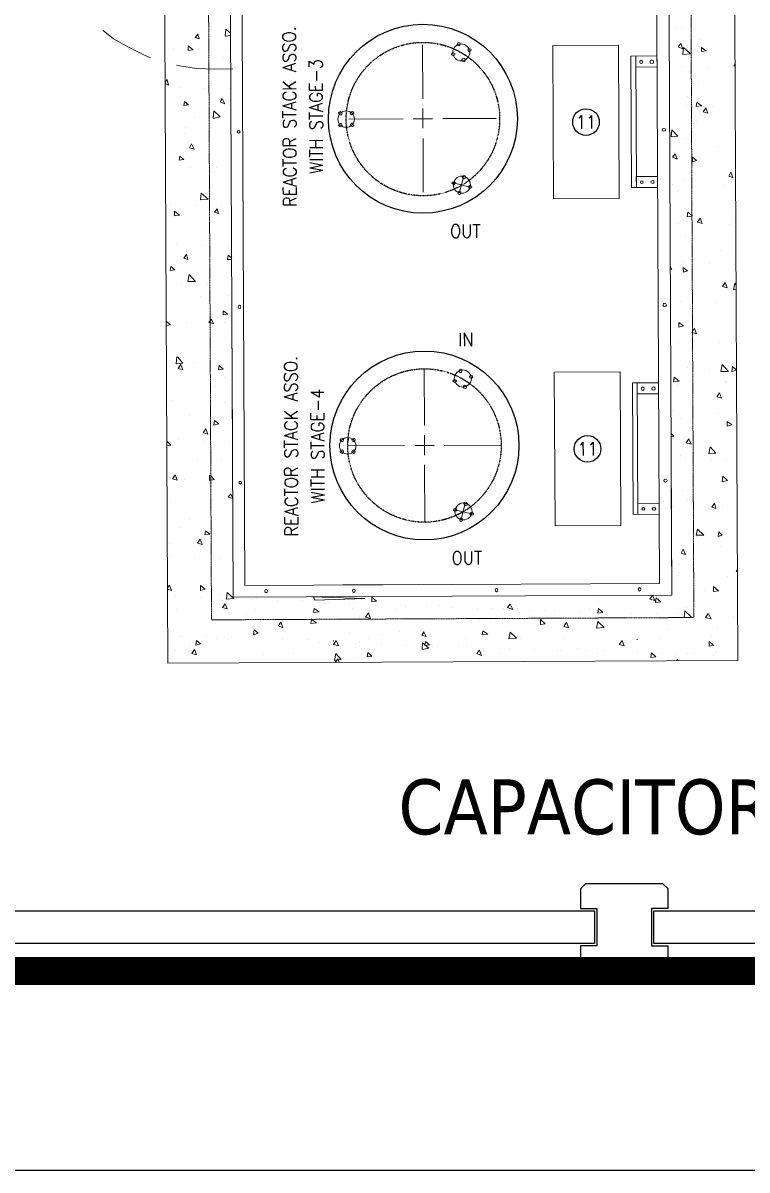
# Model space of a CAD drawing. Header units: metres. Extents: x 841183 to 1048542, y 259326 to 317714.
# Drawn here: x 957293 to 960596, y 261076 to 266309 of the extents above; entities that cross this region are included whole.
import ezdxf
from ezdxf.enums import TextEntityAlignment as Align

# ---------------------------------------------------------------- set-up
doc = ezdxf.new("R2010")
doc.units = ezdxf.units.M
doc.header["$PDMODE"] = 34
for name, pattern in [('CENTER2', [1.125, 0.75, -0.125, 0.125, -0.125]), ('HIDDEN2', [0.1875, 0.125, -0.0625]), ('PDF_IMPORT', [1, 0.8, -0.2])]:
    doc.linetypes.add(name, pattern=pattern)
doc.layers.add('A-AXIS DIMENSION', color=252, linetype='Continuous', transparency=0.6)
for name, color, linetype in [('A-TEXT', 252, 'Continuous'), ('A-WALL-1', 252, 'Continuous'), ('F-PLOT LIMITS - Zoom', 1, 'Continuous'), ('PDF_Geometry', 7, 'Continuous'), ('PRE CAST WALL', 252, 'Continuous')]:
    doc.layers.add(name, color=color, linetype=linetype)
doc.styles.add('romans', font='romans.shx', dxfattribs={"width": 0.85})
doc.styles.add('TAHOMA', font='tahoma.ttf', dxfattribs={"height": 250})
doc.dimstyles.new('DIM-100', dxfattribs={"dimtxt": 200, "dimasz": 100, "dimexe": 50, "dimexo": 75, "dimgap": 50, "dimtad": 1, "dimdec": 0, "dimrnd": 5, "dimzin": 9, "dimdsep": 46, "dimtxsty": 'romans', "dimblk1": 'D-oblique', "dimblk2": 'D-oblique', "dimsah": 1, "dimcen": 100, "dimdle": 100, "dimclrd": 256, "dimclre": 256, "dimclrt": 131, "dimadec": 0, "dimazin": 0, "dimtfac": 1, "dimtdec": 0, "dimtofl": 0, "dimtmove": 2, "dimatfit": 3, "dimldrblk": 'OBLIQUE', "dimfxl": 100, "dimfxlon": 1, "dimtfillclr": 256, "dimtolj": 1, "dimtzin": 0, "dimarcsym": 0})

# ---------------------------------------------------------------- blocks, each defined once
blk = doc.blocks.new('D-oblique')
for p, q in [((0, -1), (0, 1)), ((-0.707, -0.707), (0.707, 0.707)), ((-1, 0), (0.647, 0))]:
    blk.add_line(p, q)
blk = doc.blocks.new('*D285')
at = {"layer": 'A-AXIS DIMENSION', "lineweight": -2, "transparency": 16777216}
for p, q in [((-43400, -50507.8), (-43400, -50807.8)), ((6600, -50507.8), (6600, -50807.8)), ((-43150, -50607.8), (6350, -50607.8))]:
    blk.add_line(p, q, dxfattribs=at)
at = {"layer": 'Defpoints', "color": 0, "transparency": 16777216}
for p in [(-43400, -49750), (6600, -49750), (6600, -50607.8)]:
    blk.add_point(p, dxfattribs=at)
at = {"layer": 'A-AXIS DIMENSION', "lineweight": -2, "transparency": 16777216, "xscale": 250, "yscale": 250, "zscale": 250, "rotation": 180}
blk.add_blockref('D-oblique', (-43400, -50607.8), dxfattribs=at)
at = {"layer": 'A-AXIS DIMENSION', "lineweight": -2, "transparency": 16777216, "xscale": 250, "yscale": 250, "zscale": 250}
blk.add_blockref('D-oblique', (6600, -50607.8), dxfattribs=at)
at = {"layer": 'A-AXIS DIMENSION', "color": 252, "transparency": 16777216, "insert": (-18400, -50307.8), "char_height": 500, "attachment_point": 5, "style": 'romans'}
blk.add_mtext('\\A1;50000', dxfattribs=at)
blk = doc.blocks.new('_OBLIQUE')
at = {"color": 0, "linetype": 'ByBlock'}
blk.add_line((-0.5, -0.5), (0.5, 0.5), dxfattribs=at)
blk = doc.blocks.new('CAP-2')
at = {"color": 252, "ltscale": 8e-05}
for centre in [(2825, 3678.4), (2825, 2187.7)]:
    blk.add_circle(centre, 430.9, dxfattribs=at)
at = {"color": 252, "linetype": 'CENTER2', "ltscale": 0.2}
for centre in [(2825, 3676.8), (2825, 2187.7)]:
    blk.add_circle(centre, 350, dxfattribs=at)
at = {"color": 252, "ltscale": 20}
for centre in [(3568.7, 3659.6), (3568.7, 2169)]:
    blk.add_circle(centre, 60.7, dxfattribs=at)
at = {"layer": 'PDF_Geometry', "color": 252, "lineweight": 18}
for points in [[(4250, 1200.2), (4250, 7650.2), (1650, 7650.2), (1650, 1200.2)], [(1950, 7350.2), (1950, 1500.2), (3950, 1500.2), (3950, 7350.2)], [(3893.7, 1553.4), (3893.7, 7297.1), (2003.1, 7297.1), (2003.1, 1553.4)], [(1806.2, 4047.1), (1787.5, 4053.4), (1800, 4069)], [(1778.1, 3997.1), (1756.2, 3994), (1756.2, 4015.9)], [(3718.7, 3309.6), (3718.7, 4009.6), (3418.7, 4009.6), (3418.7, 3309.6)], [(4012.5, 3990.9), (3990.6, 4000.2), (4003.1, 4015.9)], [(4012.5, 3965.9), (4015.6, 3997.1), (4046.9, 3969)], [(4118.7, 3981.5), (4096.9, 3978.4), (4096.9, 3997.1)], [(3796.9, 3959.6), (3796.9, 3359.6), (3796.9, 3409.6), (3893.7, 3409.6), (3893.7, 3359.6), (3775, 3359.6), (3775, 3959.6), (3893.7, 3959.6), (3893.7, 3909.6), (3796.9, 3909.6)], [(1921.9, 3750.2), (1900, 3759.6), (1909.4, 3775.2)], [(1756.2, 3747.1), (1734.4, 3744), (1737.5, 3762.7)], [(1868.7, 3684.6), (1871.9, 3719), (1900, 3690.9)], [(4096.9, 3731.5), (4071.9, 3728.4), (4075, 3747.1)], [(4125, 3697.1), (4103.1, 3703.4), (4115.6, 3722.1)], [(3956.2, 3590.9), (3959.4, 3622.1), (3987.5, 3594)], [(1781.2, 3544), (1759.4, 3550.2), (1768.7, 3569)], [(1734.4, 3497.1), (1712.5, 3494), (1715.6, 3512.7)], [(3984.4, 3487.7), (3962.5, 3497.1), (3975, 3512.7)], [(4071.9, 3481.5), (4053.1, 3475.2), (4053.1, 3497.1)], [(4237.5, 3403.4), (4218.7, 3409.6), (4228.1, 3428.4)], [(1809.4, 3312.7), (1812.5, 3344), (1843.7, 3315.9)], [(1712.5, 3244), (1690.6, 3240.9), (1690.6, 3262.7)], [(1890.6, 3250.2), (1871.9, 3256.5), (1884.4, 3272.1)], [(4050, 3228.4), (4028.1, 3225.2), (4031.2, 3247.1), (4050, 3231.5), (4053.1, 3228.4)], [(4096.9, 3194), (4075, 3200.2), (4087.5, 3219)], [(1750, 3040.9), (1731.2, 3047.1), (1743.7, 3065.9)], [(1690.6, 2994), (1668.7, 2990.9), (1671.9, 3009.6)], [(4028.1, 2978.4), (4009.4, 2972.1), (4009.4, 2994)], [(1750, 2940.9), (1756.2, 2972.1), (1784.4, 2940.9)], [(4209.4, 2900.2), (4187.5, 2906.5), (4200, 2925.2)], [(1931.2, 2790.9), (1909.4, 2787.7), (1909.4, 2806.5)], [(1865.6, 2747.1), (1850, 2753.4), (1843.7, 2753.4), (1850, 2762.7), (1856.2, 2769)], [(4009.4, 2728.4), (3987.5, 2722.1), (3987.5, 2744)], [(4046.9, 2697.1), (4050, 2703.4), (4059.4, 2715.9), (4068.7, 2690.9), (4050, 2697.1)], [(1725, 2537.7), (1703.1, 2544), (1715.6, 2562.7)], [(1909.4, 2540.9), (1887.5, 2537.7), (1890.6, 2556.5)], [(3718.7, 1819), (3718.7, 2519), (3418.7, 2519), (3418.7, 1819)], [(4178.1, 2519), (4184.4, 2550.2), (4212.5, 2519)], [(4250, 2525.2), (4228.1, 2519), (4231.2, 2540.9)], [(3796.9, 2469), (3796.9, 1869), (3796.9, 1919), (3893.7, 1919), (3893.7, 1869), (3775, 1869), (3775, 2469), (3893.7, 2469), (3893.7, 2419), (3796.9, 2419)], [(3987.5, 2475.2), (3962.5, 2472.1), (3965.6, 2494)], [(4181.2, 2397.1), (4159.4, 2403.4), (4171.9, 2422.1)], [(1887.5, 2290.9), (1865.6, 2284.6), (1868.7, 2306.5)], [(1837.5, 2244), (1815.6, 2250.2), (1828.1, 2269)], [(4228.1, 2275.2), (4206.2, 2269), (4206.2, 2290.9)], [(4040.6, 2187.7), (4018.7, 2194), (4031.2, 2212.7)], [(4121.9, 2144), (4128.1, 2175.2), (4153.1, 2147.1)], [(1696.9, 2034.6), (1675, 2040.9), (1687.5, 2059.6)], [(1865.6, 2037.7), (1850, 2034.6), (1843.7, 2034.6), (1843.7, 2056.5), (1850, 2053.4)], [(4206.2, 2022.1), (4181.2, 2015.9), (4184.4, 2040.9)], [(1950, 1950.2), (1928.1, 1956.5), (1940.6, 1972.1)], [(4153.1, 1894), (4134.4, 1900.2), (4146.9, 1919)], [(1843.7, 1787.7), (1821.9, 1784.6), (1825, 1803.4)], [(4062.5, 1772.1), (4068.7, 1800.2), (4096.9, 1772.1)], [(4181.2, 1772.1), (4162.5, 1765.9), (4165.6, 1787.7)], [(1809.4, 1740.9), (1787.5, 1747.1), (1800, 1765.9)], [(4012.5, 1684.6), (3993.7, 1690.9), (4003.1, 1709.6)], [(1821.9, 1537.7), (1800, 1531.5), (1800, 1553.4)], [(1918.7, 1490.9), (1921.9, 1522.1), (1953.1, 1494)], [(4162.5, 1519), (4140.6, 1515.9), (4140.6, 1537.7)], [(1921.9, 1447.1), (1900, 1453.4), (1912.5, 1469)], [(2603.1, 1478.4), (2581.2, 1475.2), (2581.2, 1497.1)], [(3871.9, 1475.2), (3850, 1481.5), (3862.5, 1500.2)], [(3900, 1469), (3875, 1465.9), (3878.1, 1487.7)], [(2340.6, 1431.5), (2315.6, 1428.4), (2318.7, 1447.1)], [(2575, 1400.2), (2553.1, 1406.5), (2565.6, 1425.2)], [(3225, 1437.7), (3200, 1447.1), (3212.5, 1462.7)], [(3634.4, 1422.1), (3612.5, 1419), (3615.6, 1440.9)], [(4009.4, 1428.4), (4037.5, 1400.2), (4028.1, 1397.1), (4003.1, 1397.1), (4006.2, 1397.1)], [(4128.1, 1390.9), (4103.1, 1397.1), (4115.6, 1415.9)], [(2175, 1359.6), (2156.2, 1369), (2165.6, 1384.6)], [(2328.1, 1381.5), (2306.2, 1397.1), (2306.2, 1400.2), (2306.2, 1397.1), (2303.1, 1378.4)], [(3371.9, 1372.1), (3350, 1369), (3350, 1390.9)], [(3478.1, 1353.4), (3456.2, 1359.6), (3468.7, 1378.4)], [(3606.2, 1350.2), (3612.5, 1381.5), (3640.6, 1353.4)], [(2062.5, 1334.6), (2040.6, 1328.4), (2043.7, 1350.2)], [(2828.1, 1315.9), (2809.4, 1322.1), (2818.7, 1337.7)], [(3109.4, 1325.2), (3084.4, 1322.1), (3087.5, 1340.9)], [(3206.2, 1303.4), (3212.5, 1334.6), (3240.6, 1306.5)], [(1781.2, 1237.7), (1759.4, 1244), (1771.9, 1262.7)], [(1800, 1287.7), (1778.1, 1281.5), (1781.2, 1303.4)], [(2428.1, 1275.2), (2406.2, 1281.5), (2418.7, 1300.2)], [(2809.4, 1256.5), (2812.5, 1287.7), (2840.6, 1262.7)], [(2843.7, 1278.4), (2821.9, 1275.2), (2825, 1294)], [(3731.2, 1269), (3709.4, 1275.2), (3721.9, 1294)], [(4140.6, 1269), (4118.7, 1265.9), (4118.7, 1287.7)], [(2409.4, 1209.6), (2415.6, 1240.9), (2440.6, 1212.7)], [(2581.2, 1228.4), (2559.4, 1225.2), (2562.5, 1244)], [(3081.2, 1228.4), (3059.4, 1237.7), (3071.9, 1253.4)], [(3875, 1219), (3853.1, 1215.9), (3856.2, 1237.7)]]:
    blk.add_lwpolyline(points, close=True, dxfattribs=at)
at = {"layer": 'PDF_Geometry', "color": 252, "linetype": 'PDF_IMPORT', "lineweight": 18, "ltscale": 0.035}
blk.add_lwpolyline([(1850, 1397.1), (4050, 1397.1), (4050, 7450.2), (1850, 7450.2), (1850, 1397.1)], dxfattribs=at)
at = {"layer": 'PDF_Geometry', "color": 252, "lineweight": 18}
for points in [[(1584.4, 3962.7), (1559.4, 3972.1), (1487.5, 4009.6), (1415.6, 4050.2), (1368.7, 4087.7)], [(1950, 4062.7), (1925, 4059.6), (1928.1, 4090.9), (1950, 4072.1)], [(3981.2, 4087.7), (3981.2, 4087.7)], [(4006.2, 4090.9), (4006.2, 4090.9)], [(1800, 4062.7), (1800, 4062.7)], [(4087.5, 4034.6), (4087.5, 4034.6)], [(1690.6, 4003.4), (1690.6, 4003.4)], [(1753.1, 3990.9), (1753.1, 3990.9)], [(1925, 3994), (1925, 3994)], [(1959.4, 3909.6), (1875, 3909.6), (1793.7, 3912.7), (1715.6, 3925.2), (1703.1, 3928.4)], [(1915.6, 3962.7), (1915.6, 3962.7)], [(4040.6, 3959.6), (4040.6, 3959.6)], [(4118.7, 3972.1), (4118.7, 3972.1)], [(4006.2, 3909.6), (4006.2, 3909.6)], [(4040.6, 3887.7), (4040.6, 3887.7)], [(4121.9, 3903.4), (4121.9, 3903.4)], [(4250, 3922.1), (4243.7, 3912.7), (4250, 3909.6)], [(1650, 3850.2), (1659.4, 3862.7), (1665.6, 3837.7), (1650, 3844)], [(1715.6, 3825.2), (1715.6, 3825.2)], [(1831.2, 3822.1), (1831.2, 3822.1)], [(4081.2, 3844), (4081.2, 3844)], [(1946.9, 3819), (1946.9, 3819)], [(4034.4, 3772.1), (4034.4, 3772.1)], [(4028.1, 3731.5), (4028.1, 3731.5)], [(4146.9, 3728.4), (4146.9, 3728.4)], [(1784.4, 3690.9), (1784.4, 3690.9)], [(1737.5, 3615.9), (1737.5, 3615.9)], [(1740.6, 3644), (1740.6, 3644)], [(1856.2, 3640.9), (1856.2, 3640.9)], [(4071.9, 3659.6), (4071.9, 3659.6)], [(4025, 3584.6), (4025, 3584.6)], [(3953.1, 3550.2), (3953.1, 3550.2)], [(4056.2, 3550.2), (4056.2, 3550.2)], [(4171.9, 3547.1), (4171.9, 3547.1)], [(1765.6, 3462.7), (1765.6, 3462.7)], [(1881.2, 3459.6), (1881.2, 3459.6)], [(4065.6, 3472.1), (4065.6, 3472.1)], [(2990.6, 3340.9), (3009.4, 3412.7)], [(4243.7, 3403.4), (4243.7, 3403.4)], [(3037.5, 3365.9), (2962.5, 3384.6)], [(3962.5, 3375.2), (3962.5, 3375.2)], [(4015.6, 3397.1), (4015.6, 3397.1)], [(4196.9, 3365.9), (4196.9, 3365.9)], [(3987.5, 3347.1), (3987.5, 3347.1)], [(1671.9, 3290.9), (1671.9, 3290.9)], [(1787.5, 3287.7), (1787.5, 3287.7)], [(1903.1, 3284.6), (1903.1, 3284.6)], [(1946.9, 3247.1), (1946.9, 3247.1)], [(4056.2, 3284.6), (4056.2, 3284.6)], [(1721.9, 3240.9), (1721.9, 3240.9)], [(3987.5, 3197.1), (3987.5, 3197.1)], [(4009.4, 3212.7), (4009.4, 3212.7)], [(4237.5, 3219), (4237.5, 3219)], [(4021.9, 3140.9), (4021.9, 3140.9)], [(4218.7, 3187.7), (4218.7, 3187.7)], [(1696.9, 3109.6), (1696.9, 3109.6)], [(1812.5, 3106.5), (1812.5, 3106.5)], [(1931.2, 3100.2), (1931.2, 3100.2)], [(4046.9, 3097.1), (4046.9, 3097.1)], [(1715.6, 3053.4), (1715.6, 3053.4)], [(1950, 3040.9), (1931.2, 3040.9), (1934.4, 3059.6), (1950, 3047.1)], [(1940.6, 3059.6), (1940.6, 3059.6)], [(4181.2, 3072.1), (4181.2, 3072.1)], [(3950, 3000.2), (3956.2, 2984.6), (3950, 2987.7)], [(4003.1, 3025.2), (4003.1, 3025.2)], [(4012.5, 3015.9), (4012.5, 3015.9)], [(4128.1, 3012.7), (4128.1, 3012.7)], [(4228.1, 3028.4), (4228.1, 3028.4)], [(4243.7, 3006.5), (4243.7, 3006.5)], [(4059.4, 2934.6), (4059.4, 2934.6)], [(1721.9, 2928.4), (1721.9, 2928.4)], [(1837.5, 2925.2), (1837.5, 2925.2)], [(4040.6, 2912.7), (4040.6, 2912.7)], [(4250, 2894), (4237.5, 2890.9), (4243.7, 2922.1), (4250, 2912.7)], [(1806.2, 2872.1), (1806.2, 2872.1)], [(1931.2, 2875.2), (1931.2, 2875.2)], [(3993.7, 2837.7), (3993.7, 2837.7)], [(4037.5, 2837.7), (4037.5, 2837.7)], [(4153.1, 2831.5), (4153.1, 2831.5)], [(3950, 2669), (3950, 2775.2)], [(4250, 2787.7), (4250, 2769)], [(1650, 2759.6), (1668.7, 2744), (1650, 2740.9)], [(1684.4, 2740.9), (1684.4, 2740.9)], [(1743.7, 2753.4), (1743.7, 2753.4)], [(1862.5, 2747.1), (1862.5, 2747.1)], [(1915.6, 2753.4), (1915.6, 2753.4)], [(1950, 2219), (1950, 2769)], [(4034.4, 2725.2), (4034.4, 2725.2)], [(4250, 2769), (4250, 2769)], [(1921.9, 2684.6), (1921.9, 2684.6)], [(3987.5, 2650.2), (3987.5, 2650.2)], [(4059.4, 2659.6), (4059.4, 2659.6)], [(4175, 2653.4), (4175, 2653.4)], [(1700, 2597.1), (1725, 2569), (1693.7, 2565.9), (1696.9, 2597.1)], [(1771.9, 2572.1), (1771.9, 2572.1)], [(1887.5, 2569), (1887.5, 2569)], [(1718.7, 2534.6), (1718.7, 2534.6)], [(4025, 2537.7), (4025, 2537.7)], [(4128.1, 2528.4), (4128.1, 2528.4)], [(1875, 2462.7), (1875, 2462.7)], [(1915.6, 2500.2), (1915.6, 2500.2)], [(3968.7, 2481.5), (3968.7, 2481.5)], [(3978.1, 2462.7), (3978.1, 2462.7)], [(4200, 2472.1), (4200, 2472.1)], [(4203.1, 2469), (4203.1, 2469)], [(1678.1, 2397.1), (1678.1, 2397.1)], [(1912.5, 2387.7), (1912.5, 2387.7)], [(1753.1, 2331.5), (1753.1, 2331.5)], [(1909.4, 2312.7), (1909.4, 2312.7)], [(3956.2, 2340.9), (3956.2, 2340.9)], [(3993.7, 2303.4), (3993.7, 2303.4)], [(4165.6, 2325.2), (4165.6, 2325.2)], [(1909.4, 2259.6), (1909.4, 2259.6)], [(4225, 2294), (4225, 2294)], [(1650, 2212.7), (1668.7, 2194), (1650, 2194)], [(1703.1, 2219), (1703.1, 2219)], [(1818.7, 2212.7), (1818.7, 2212.7)], [(1934.4, 2209.6), (1934.4, 2209.6)], [(2478.1, 2212.7), (2478.1, 2225.2)], [(3950, 2237.7), (3962.5, 2225.2), (3950, 2222.1)], [(1787.5, 2125.2), (1787.5, 2125.2)], [(1900, 2125.2), (1900, 2125.2)], [(3990.6, 2134.6), (3990.6, 2134.6)], [(4015.6, 2125.2), (4015.6, 2125.2)], [(4134.4, 2119), (4134.4, 2119)], [(4200, 2119), (4200, 2119)], [(4250, 2115.9), (4250, 2115.9)], [(1946.9, 2056.5), (1946.9, 2056.5)], [(1715.6, 2006.5), (1715.6, 2006.5)], [(1728.1, 2037.7), (1728.1, 2037.7)], [(1843.7, 2034.6), (1843.7, 2034.6)], [(3950, 1500.2), (3950, 2022.1)], [(4003.1, 1978.4), (4003.1, 1978.4)], [(4040.6, 1944), (4040.6, 1944)], [(4159.4, 1937.7), (4159.4, 1937.7)], [(1665.6, 1934.6), (1665.6, 1934.6)], [(3037.5, 1875.2), (2962.5, 1894)], [(2990.6, 1850.2), (3009.4, 1922.1)], [(3956.2, 1903.4), (3956.2, 1903.4)], [(4025, 1931.5), (4025, 1931.5)], [(4181.2, 1909.6), (4181.2, 1909.6)], [(1753.1, 1856.5), (1753.1, 1856.5)], [(1868.7, 1853.4), (1868.7, 1853.4)], [(1706.2, 1819), (1706.2, 1819)], [(1659.4, 1747.1), (1659.4, 1747.1)], [(4065.6, 1765.9), (4065.6, 1765.9)], [(4181.2, 1759.6), (4181.2, 1759.6)], [(1659.4, 1684.6), (1659.4, 1684.6)], [(1775, 1678.4), (1775, 1678.4)], [(1890.6, 1675.2), (1890.6, 1675.2)], [(4171.9, 1722.1), (4171.9, 1722.1)], [(3984.4, 1640.9), (3984.4, 1640.9)], [(3975, 1590.9), (3975, 1590.9)], [(3987.5, 1603.4), (3987.5, 1603.4)], [(4206.2, 1581.5), (4206.2, 1581.5)], [(4250, 1615.9), (4243.7, 1606.5), (4250, 1606.5)], [(1650, 1544), (1659.4, 1556.5), (1668.7, 1531.5), (1650, 1537.7)], [(1684.4, 1528.4), (1684.4, 1528.4)], [(2796.9, 1553.4), (2450, 1553.4)], [(4096.9, 1522.1), (4096.9, 1522.1)], [(4165.6, 1534.6), (4165.6, 1534.6)], [(1684.4, 1503.4), (1684.4, 1503.4)], [(1800, 1500.2), (1800, 1500.2)], [(1893.7, 1512.7), (1893.7, 1512.7)], [(1915.6, 1494), (1915.6, 1494)], [(2034.4, 1490.9), (2034.4, 1490.9)], [(2056.2, 1494), (2056.2, 1494)], [(2150, 1484.6), (2150, 1484.6)], [(2265.6, 1481.5), (2265.6, 1481.5)], [(2315.6, 1500.2), (2321.9, 1484.6), (2550, 1490.9), (2306.2, 1500.2)], [(2365.6, 1469), (2365.6, 1469)], [(2371.9, 1469), (2371.9, 1469)], [(2384.4, 1475.2), (2384.4, 1475.2)], [(2500, 1472.1), (2500, 1472.1)], [(3615.6, 1472.1), (3615.6, 1472.1)], [(1690.6, 1447.1), (1690.6, 1447.1)], [(2009.4, 1422.1), (2009.4, 1422.1)], [(2053.1, 1444), (2053.1, 1444)], [(2481.2, 1462.7), (2481.2, 1462.7)], [(2493.7, 1444), (2493.7, 1444)], [(2600, 1459.6), (2600, 1459.6)], [(2609.4, 1459.6), (2609.4, 1459.6)], [(2687.5, 1440.9), (2687.5, 1440.9)], [(2715.6, 1456.5), (2715.6, 1456.5)], [(2734.4, 1453.4), (2734.4, 1453.4)], [(2831.2, 1453.4), (2831.2, 1453.4)], [(2890.6, 1456.5), (2890.6, 1456.5)], [(2950, 1447.1), (2950, 1447.1)], [(3065.6, 1444), (3065.6, 1444)], [(3131.2, 1440.9), (3131.2, 1440.9)], [(3181.2, 1440.9), (3181.2, 1440.9)], [(3209.4, 1431.5), (3209.4, 1431.5)], [(3243.7, 1440.9), (3243.7, 1440.9)], [(3300, 1434.6), (3300, 1434.6)], [(3368.7, 1434.6), (3368.7, 1434.6)], [(3415.6, 1431.5), (3415.6, 1431.5)], [(3531.2, 1428.4), (3531.2, 1428.4)], [(3575, 1440.9), (3575, 1440.9)], [(3650, 1422.1), (3650, 1422.1)], [(3765.6, 1419), (3765.6, 1419)], [(3881.2, 1415.9), (3881.2, 1415.9)], [(3978.1, 1415.9), (3978.1, 1415.9)], [(4018.7, 1440.9), (4018.7, 1440.9)], [(1859.4, 1403.4), (1859.4, 1403.4)], [(1868.7, 1378.4), (1868.7, 1378.4)], [(2525, 1406.5), (2525, 1406.5)], [(2843.7, 1381.5), (2843.7, 1381.5)], [(3071.9, 1387.7), (3071.9, 1387.7)], [(3121.9, 1400.2), (3121.9, 1400.2)], [(3753.1, 1381.5), (3753.1, 1381.5)], [(3996.9, 1409.6), (3996.9, 1409.6)], [(4115.6, 1403.4), (4115.6, 1403.4)], [(4231.2, 1400.2), (4231.2, 1400.2)], [(1709.4, 1322.1), (1709.4, 1322.1)], [(1718.7, 1322.1), (1718.7, 1322.1)], [(1825, 1319), (1825, 1319)], [(1871.9, 1312.7), (1871.9, 1312.7)], [(1928.1, 1309.6), (1928.1, 1309.6)], [(1940.6, 1315.9), (1940.6, 1315.9)], [(2059.4, 1309.6), (2059.4, 1309.6)], [(2478.1, 1334.6), (2478.1, 1334.6)], [(2628.1, 1328.4), (2628.1, 1328.4)], [(2706.2, 1337.7), (2706.2, 1337.7)], [(3243.7, 1319), (3243.7, 1319)], [(3506.2, 1344), (3506.2, 1344)], [(3931.2, 1340.9), (3931.2, 1340.9)], [(4131.2, 1315.9), (4131.2, 1315.9)], [(4156.2, 1347.1), (4156.2, 1347.1)], [(1684.4, 1259.6), (1684.4, 1259.6)], [(1750, 1275.2), (1750, 1275.2)], [(2175, 1306.5), (2175, 1306.5)], [(2290.6, 1303.4), (2290.6, 1303.4)], [(2340.6, 1290.9), (2340.6, 1290.9)], [(2406.2, 1300.2), (2406.2, 1297.1)], [(2506.2, 1284.6), (2506.2, 1284.6)], [(2525, 1294), (2525, 1294)], [(2565.6, 1306.5), (2565.6, 1306.5)], [(2625, 1281.5), (2625, 1281.5)], [(2740.6, 1275.2), (2740.6, 1275.2)], [(2856.2, 1272.1), (2856.2, 1272.1)], [(2881.2, 1269), (2881.2, 1269)], [(2975, 1269), (2975, 1269)], [(3009.4, 1306.5), (3009.4, 1306.5)], [(3012.5, 1272.1), (3012.5, 1272.1)], [(3090.6, 1262.7), (3090.6, 1262.7)], [(3206.2, 1259.6), (3206.2, 1259.6)], [(3259.4, 1306.5), (3259.4, 1306.5)], [(3321.9, 1256.5), (3321.9, 1256.5)], [(3453.1, 1303.4), (3453.1, 1303.4)], [(3518.7, 1256.5), (3518.7, 1256.5)], [(3790.6, 1300.2), (3790.6, 1297.1)], [(3893.7, 1303.4), (3893.7, 1303.4)], [(2087.5, 1237.7), (2087.5, 1237.7)], [(2225, 1240.9), (2225, 1240.9)], [(2412.5, 1200.2), (2425, 1215.9), (2431.2, 1200.2)], [(2518.7, 1219), (2518.7, 1219)], [(2531.2, 1237.7), (2531.2, 1237.7)], [(3165.6, 1237.7), (3165.6, 1237.7)], [(3428.1, 1250.2), (3428.1, 1250.2)], [(3440.6, 1250.2), (3440.6, 1250.2)], [(3556.2, 1247.1), (3556.2, 1247.1)], [(3609.4, 1234.6), (3609.4, 1234.6)], [(3643.7, 1250.2), (3643.7, 1250.2)], [(3790.6, 1237.7), (3790.6, 1237.7)], [(3906.2, 1234.6), (3906.2, 1234.6)], [(3968.7, 1228.4), (3968.7, 1228.4)], [(3968.7, 1200.2), (3975, 1206.5), (3978.1, 1200.2)], [(4021.9, 1231.5), (4021.9, 1231.5)], [(4053.1, 1234.6), (4053.1, 1234.6)], [(4140.6, 1225.2), (4140.6, 1225.2)], [(4153.1, 1237.7), (4153.1, 1237.7)], [(3062.5, 1200.2), (3062.5, 1200.2)]]:
    blk.add_lwpolyline(points, dxfattribs=at)
at = {"layer": 'PDF_Geometry', "color": 252, "lineweight": 13}
for points in [[(2825, 3769), (2825, 4015.9)], [(2825, 3725.2), (2825, 3634.6)], [(2734.4, 3678.4), (2487.5, 3678.4)], [(2781.2, 3678.4), (2868.7, 3678.4)], [(2915.6, 3678.4), (3159.4, 3678.4)], [(2825, 3587.7), (2825, 3344)], [(2825, 2278.4), (2825, 2537.7)], [(2825, 2234.6), (2825, 2144)], [(2734.4, 2187.7), (2475, 2187.7)], [(2781.2, 2187.7), (2868.7, 2187.7)], [(2915.6, 2187.7), (3175, 2187.7)], [(2825, 2100.2), (2825, 1837.7)]]:
    blk.add_lwpolyline(points, dxfattribs=at)
at = {"layer": 'PDF_Geometry', "color": 252, "lineweight": 18}
for points in [[(2965.6, 3978.4), (2959.4, 3978.4), (2956.2, 3975.2), (2956.2, 3972.1)], [(3000, 4019), (2981.2, 4019), (2962.5, 4000.2), (2962.5, 3981.5)], [(2962.5, 3981.5), (2962.5, 3959.6), (2981.2, 3940.9), (3000, 3940.9)], [(2971.9, 3972.1), (2971.9, 3975.2), (2968.7, 3978.4), (2965.6, 3978.4)], [(2990.6, 4025.2), (2987.5, 4025.2), (2984.4, 4022.1), (2984.4, 4019)], [(2984.4, 4019), (2984.4, 4012.7), (2987.5, 4009.6), (2990.6, 4009.6)], [(2996.9, 4019), (2996.9, 4022.1), (2993.7, 4025.2), (2990.6, 4025.2)], [(2990.6, 4009.6), (2993.7, 4009.6), (2996.9, 4012.7), (2996.9, 4019)], [(3040.6, 3981.5), (3040.6, 4000.2), (3021.9, 4019), (3000, 4019)], [(3000, 3940.9), (3021.9, 3940.9), (3040.6, 3959.6), (3040.6, 3981.5)], [(3037.5, 3997.1), (3034.4, 3997.1), (3031.2, 3994), (3031.2, 3990.9)], [(3031.2, 3990.9), (3031.2, 3987.7), (3034.4, 3984.6), (3037.5, 3984.6)], [(3046.9, 3990.9), (3046.9, 3994), (3043.7, 3997.1), (3037.5, 3997.1)], [(3037.5, 3984.6), (3043.7, 3984.6), (3046.9, 3987.7), (3046.9, 3990.9)], [(2956.2, 3972.1), (2956.2, 3969), (2959.4, 3965.9), (2965.6, 3965.9)], [(2965.6, 3965.9), (2968.7, 3965.9), (2971.9, 3969), (2971.9, 3972.1)], [(3012.5, 3953.4), (3009.4, 3953.4), (3003.1, 3950.2), (3003.1, 3944)], [(3003.1, 3944), (3003.1, 3940.9), (3009.4, 3937.7), (3012.5, 3937.7)], [(3018.7, 3944), (3018.7, 3950.2), (3015.6, 3953.4), (3012.5, 3953.4)], [(3012.5, 3937.7), (3015.6, 3937.7), (3018.7, 3940.9), (3018.7, 3944)], [(2475, 3715.9), (2453.1, 3715.9), (2437.5, 3700.2), (2437.5, 3678.4)], [(2512.5, 3678.4), (2512.5, 3700.2), (2496.9, 3715.9), (2475, 3715.9)], [(2437.5, 3678.4), (2437.5, 3656.5), (2453.1, 3640.9), (2475, 3640.9)], [(2450, 3712.7), (2443.7, 3712.7), (2440.6, 3709.6), (2440.6, 3706.5)], [(2440.6, 3706.5), (2440.6, 3700.2), (2443.7, 3697.1), (2450, 3697.1)], [(2456.2, 3706.5), (2456.2, 3709.6), (2453.1, 3712.7), (2450, 3712.7)], [(2450, 3697.1), (2453.1, 3697.1), (2456.2, 3700.2), (2456.2, 3706.5)], [(2475, 3640.9), (2496.9, 3640.9), (2512.5, 3656.5), (2512.5, 3678.4)], [(2503.1, 3712.7), (2500, 3712.7), (2493.7, 3709.6), (2493.7, 3706.5)], [(2493.7, 3706.5), (2493.7, 3700.2), (2500, 3697.1), (2503.1, 3697.1)], [(2509.4, 3706.5), (2509.4, 3709.6), (2506.2, 3712.7), (2503.1, 3712.7)], [(2503.1, 3697.1), (2506.2, 3697.1), (2509.4, 3700.2), (2509.4, 3706.5)], [(1984.4, 3628.4), (1981.2, 3628.4), (1978.1, 3625.2), (1978.1, 3622.1)], [(1978.1, 3622.1), (1978.1, 3619), (1981.2, 3615.9), (1984.4, 3615.9)], [(1990.6, 3622.1), (1990.6, 3625.2), (1987.5, 3628.4), (1984.4, 3628.4)], [(1984.4, 3615.9), (1987.5, 3615.9), (1990.6, 3619), (1990.6, 3622.1)], [(2450, 3659.6), (2443.7, 3659.6), (2440.6, 3656.5), (2440.6, 3650.2)], [(2440.6, 3650.2), (2440.6, 3647.1), (2443.7, 3644), (2450, 3644)], [(2456.2, 3650.2), (2456.2, 3656.5), (2453.1, 3659.6), (2450, 3659.6)], [(2450, 3644), (2453.1, 3644), (2456.2, 3647.1), (2456.2, 3650.2)], [(2503.1, 3659.6), (2500, 3659.6), (2493.7, 3656.5), (2493.7, 3650.2)], [(2493.7, 3650.2), (2493.7, 3647.1), (2500, 3644), (2503.1, 3644)], [(2509.4, 3650.2), (2509.4, 3656.5), (2506.2, 3659.6), (2503.1, 3659.6)], [(2503.1, 3644), (2506.2, 3644), (2509.4, 3647.1), (2509.4, 3650.2)], [(3921.9, 3628.4), (3918.7, 3628.4), (3915.6, 3625.2), (3915.6, 3622.1)], [(3915.6, 3622.1), (3915.6, 3619), (3918.7, 3615.9), (3921.9, 3615.9)], [(3931.2, 3622.1), (3931.2, 3625.2), (3928.1, 3628.4), (3921.9, 3628.4)], [(3921.9, 3615.9), (3928.1, 3615.9), (3931.2, 3619), (3931.2, 3622.1)], [(3000, 3415.9), (2981.2, 3415.9), (2962.5, 3397.1), (2962.5, 3375.2)], [(3040.6, 3375.2), (3040.6, 3397.1), (3021.9, 3415.9), (3000, 3415.9)], [(3012.5, 3419), (3009.4, 3419), (3003.1, 3415.9), (3003.1, 3412.7)], [(3003.1, 3412.7), (3003.1, 3406.5), (3009.4, 3403.4), (3012.5, 3403.4)], [(3018.7, 3412.7), (3018.7, 3415.9), (3015.6, 3419), (3012.5, 3419)], [(3012.5, 3403.4), (3015.6, 3403.4), (3018.7, 3406.5), (3018.7, 3412.7)], [(2965.6, 3390.9), (2959.4, 3390.9), (2956.2, 3387.7), (2956.2, 3384.6)], [(2956.2, 3384.6), (2956.2, 3381.5), (2959.4, 3378.4), (2965.6, 3378.4)], [(2962.5, 3375.2), (2962.5, 3353.4), (2981.2, 3337.7), (3000, 3337.7)], [(2971.9, 3384.6), (2971.9, 3387.7), (2968.7, 3390.9), (2965.6, 3390.9)], [(2965.6, 3378.4), (2968.7, 3378.4), (2971.9, 3381.5), (2971.9, 3384.6)], [(3000, 3337.7), (3021.9, 3337.7), (3040.6, 3353.4), (3040.6, 3375.2)], [(3037.5, 3372.1), (3034.4, 3372.1), (3031.2, 3369), (3031.2, 3365.9)], [(3031.2, 3365.9), (3031.2, 3362.7), (3034.4, 3359.6), (3037.5, 3359.6)], [(3046.9, 3365.9), (3046.9, 3369), (3043.7, 3372.1), (3037.5, 3372.1)], [(3037.5, 3359.6), (3043.7, 3359.6), (3046.9, 3362.7), (3046.9, 3365.9)], [(2990.6, 3347.1), (2987.5, 3347.1), (2984.4, 3344), (2984.4, 3337.7)], [(2984.4, 3337.7), (2984.4, 3334.6), (2987.5, 3331.5), (2990.6, 3331.5)], [(2996.9, 3337.7), (2996.9, 3344), (2993.7, 3347.1), (2990.6, 3347.1)], [(2990.6, 3331.5), (2993.7, 3331.5), (2996.9, 3334.6), (2996.9, 3337.7)], [(1984.4, 2831.5), (1981.2, 2831.5), (1978.1, 2828.4), (1978.1, 2822.1)], [(1990.6, 2822.1), (1990.6, 2828.4), (1987.5, 2831.5), (1984.4, 2831.5)], [(3921.9, 2831.5), (3918.7, 2831.5), (3915.6, 2828.4), (3915.6, 2822.1)], [(3931.2, 2822.1), (3931.2, 2828.4), (3928.1, 2831.5), (3921.9, 2831.5)], [(1978.1, 2822.1), (1978.1, 2819), (1981.2, 2815.9), (1984.4, 2815.9)], [(1984.4, 2815.9), (1987.5, 2815.9), (1990.6, 2819), (1990.6, 2822.1)], [(3915.6, 2822.1), (3915.6, 2819), (3918.7, 2815.9), (3921.9, 2815.9)], [(3921.9, 2815.9), (3928.1, 2815.9), (3931.2, 2819), (3931.2, 2822.1)], [(3000, 2531.5), (2981.2, 2531.5), (2962.5, 2512.7), (2962.5, 2490.9)], [(2990.6, 2534.6), (2987.5, 2534.6), (2984.4, 2531.5), (2984.4, 2528.4)], [(2984.4, 2528.4), (2984.4, 2522.1), (2987.5, 2519), (2990.6, 2519)], [(2996.9, 2528.4), (2996.9, 2531.5), (2993.7, 2534.6), (2990.6, 2534.6)], [(2990.6, 2519), (2993.7, 2519), (2996.9, 2522.1), (2996.9, 2528.4)], [(3040.6, 2490.9), (3040.6, 2512.7), (3021.9, 2531.5), (3000, 2531.5)], [(2965.6, 2487.7), (2959.4, 2487.7), (2956.2, 2484.6), (2956.2, 2481.5)], [(2956.2, 2481.5), (2956.2, 2478.4), (2959.4, 2475.2), (2965.6, 2475.2)], [(2962.5, 2490.9), (2962.5, 2472.1), (2981.2, 2453.4), (3000, 2453.4)], [(2971.9, 2481.5), (2971.9, 2484.6), (2968.7, 2487.7), (2965.6, 2487.7)], [(2965.6, 2475.2), (2968.7, 2475.2), (2971.9, 2478.4), (2971.9, 2481.5)], [(3000, 2453.4), (3021.9, 2453.4), (3040.6, 2472.1), (3040.6, 2490.9)], [(3012.5, 2462.7), (3009.4, 2462.7), (3003.1, 2459.6), (3003.1, 2453.4)], [(3018.7, 2453.4), (3018.7, 2459.6), (3015.6, 2462.7), (3012.5, 2462.7)], [(3037.5, 2506.5), (3034.4, 2506.5), (3031.2, 2503.4), (3031.2, 2500.2)], [(3031.2, 2500.2), (3031.2, 2497.1), (3034.4, 2494), (3037.5, 2494)], [(3046.9, 2500.2), (3046.9, 2503.4), (3043.7, 2506.5), (3037.5, 2506.5)], [(3037.5, 2494), (3043.7, 2494), (3046.9, 2497.1), (3046.9, 2500.2)], [(3003.1, 2453.4), (3003.1, 2450.2), (3009.4, 2447.1), (3012.5, 2447.1)], [(3012.5, 2447.1), (3015.6, 2447.1), (3018.7, 2450.2), (3018.7, 2453.4)], [(2475, 2225.2), (2453.1, 2225.2), (2437.5, 2209.6), (2437.5, 2187.7)], [(2450, 2222.1), (2443.7, 2222.1), (2440.6, 2219), (2440.6, 2215.9)], [(2440.6, 2215.9), (2440.6, 2209.6), (2443.7, 2206.5), (2450, 2206.5)], [(2456.2, 2215.9), (2456.2, 2219), (2453.1, 2222.1), (2450, 2222.1)], [(2450, 2206.5), (2453.1, 2206.5), (2456.2, 2209.6), (2456.2, 2215.9)], [(2512.5, 2187.7), (2512.5, 2209.6), (2496.9, 2225.2), (2475, 2225.2)], [(2503.1, 2222.1), (2500, 2222.1), (2493.7, 2219), (2493.7, 2215.9)], [(2493.7, 2215.9), (2493.7, 2209.6), (2500, 2206.5), (2503.1, 2206.5)], [(2509.4, 2215.9), (2509.4, 2219), (2506.2, 2222.1), (2503.1, 2222.1)], [(2503.1, 2206.5), (2506.2, 2206.5), (2509.4, 2209.6), (2509.4, 2215.9)], [(2437.5, 2187.7), (2437.5, 2165.9), (2453.1, 2150.2), (2475, 2150.2)], [(2450, 2169), (2443.7, 2169), (2440.6, 2165.9), (2440.6, 2159.6)], [(2440.6, 2159.6), (2440.6, 2156.5), (2443.7, 2153.4), (2450, 2153.4)], [(2456.2, 2159.6), (2456.2, 2165.9), (2453.1, 2169), (2450, 2169)], [(2450, 2153.4), (2453.1, 2153.4), (2456.2, 2156.5), (2456.2, 2159.6)], [(2475, 2150.2), (2496.9, 2150.2), (2512.5, 2165.9), (2512.5, 2187.7)], [(2503.1, 2169), (2500, 2169), (2493.7, 2165.9), (2493.7, 2159.6)], [(2493.7, 2159.6), (2493.7, 2156.5), (2500, 2153.4), (2503.1, 2153.4)], [(2509.4, 2159.6), (2509.4, 2165.9), (2506.2, 2169), (2503.1, 2169)], [(2503.1, 2153.4), (2506.2, 2153.4), (2509.4, 2156.5), (2509.4, 2159.6)], [(1984.4, 2028.4), (1981.2, 2028.4), (1978.1, 2025.2), (1978.1, 2022.1)], [(1978.1, 2022.1), (1978.1, 2019), (1981.2, 2015.9), (1984.4, 2015.9)], [(1990.6, 2022.1), (1990.6, 2025.2), (1987.5, 2028.4), (1984.4, 2028.4)], [(1984.4, 2015.9), (1987.5, 2015.9), (1990.6, 2019), (1990.6, 2022.1)], [(3921.9, 2028.4), (3918.7, 2028.4), (3915.6, 2025.2), (3915.6, 2022.1)], [(3915.6, 2022.1), (3915.6, 2019), (3918.7, 2015.9), (3921.9, 2015.9)], [(3931.2, 2022.1), (3931.2, 2025.2), (3928.1, 2028.4), (3921.9, 2028.4)], [(3921.9, 2015.9), (3928.1, 2015.9), (3931.2, 2019), (3931.2, 2022.1)], [(2965.6, 1900.2), (2959.4, 1900.2), (2956.2, 1897.1), (2956.2, 1894)], [(2956.2, 1894), (2956.2, 1890.9), (2959.4, 1887.7), (2965.6, 1887.7)], [(3000, 1925.2), (2981.2, 1925.2), (2962.5, 1906.5), (2962.5, 1884.6)], [(2962.5, 1884.6), (2962.5, 1865.9), (2981.2, 1847.1), (3000, 1847.1)], [(2971.9, 1894), (2971.9, 1897.1), (2968.7, 1900.2), (2965.6, 1900.2)], [(2965.6, 1887.7), (2968.7, 1887.7), (2971.9, 1890.9), (2971.9, 1894)], [(3040.6, 1884.6), (3040.6, 1906.5), (3021.9, 1925.2), (3000, 1925.2)], [(3000, 1847.1), (3021.9, 1847.1), (3040.6, 1865.9), (3040.6, 1884.6)], [(3012.5, 1928.4), (3009.4, 1928.4), (3003.1, 1925.2), (3003.1, 1922.1)], [(3003.1, 1922.1), (3003.1, 1915.9), (3009.4, 1912.7), (3012.5, 1912.7)], [(3018.7, 1922.1), (3018.7, 1925.2), (3015.6, 1928.4), (3012.5, 1928.4)], [(3012.5, 1912.7), (3015.6, 1912.7), (3018.7, 1915.9), (3018.7, 1922.1)], [(2990.6, 1856.5), (2987.5, 1856.5), (2984.4, 1853.4), (2984.4, 1847.1)], [(2984.4, 1847.1), (2984.4, 1844), (2987.5, 1840.9), (2990.6, 1840.9)], [(2996.9, 1847.1), (2996.9, 1853.4), (2993.7, 1856.5), (2990.6, 1856.5)], [(2990.6, 1840.9), (2993.7, 1840.9), (2996.9, 1844), (2996.9, 1847.1)], [(3037.5, 1881.5), (3034.4, 1881.5), (3031.2, 1878.4), (3031.2, 1875.2)], [(3031.2, 1875.2), (3031.2, 1872.1), (3034.4, 1869), (3037.5, 1869)], [(3046.9, 1875.2), (3046.9, 1878.4), (3043.7, 1881.5), (3037.5, 1881.5)], [(3037.5, 1869), (3043.7, 1869), (3046.9, 1872.1), (3046.9, 1875.2)], [(2100, 1534.6), (2096.9, 1534.6), (2093.7, 1531.5), (2093.7, 1528.4)], [(2093.7, 1528.4), (2093.7, 1522.1), (2096.9, 1519), (2100, 1519)], [(2106.2, 1528.4), (2106.2, 1531.5), (2103.1, 1534.6), (2100, 1534.6)], [(2100, 1519), (2103.1, 1519), (2106.2, 1522.1), (2106.2, 1528.4)], [(2500, 1534.6), (2496.9, 1534.6), (2493.7, 1531.5), (2493.7, 1528.4)], [(2493.7, 1528.4), (2493.7, 1522.1), (2496.9, 1519), (2500, 1519)], [(2506.2, 1528.4), (2506.2, 1531.5), (2503.1, 1534.6), (2500, 1534.6)], [(2500, 1519), (2503.1, 1519), (2506.2, 1522.1), (2506.2, 1528.4)], [(3150, 1534.6), (3146.9, 1534.6), (3143.7, 1531.5), (3143.7, 1528.4)], [(3143.7, 1528.4), (3143.7, 1522.1), (3146.9, 1519), (3150, 1519)], [(3156.2, 1528.4), (3156.2, 1531.5), (3153.1, 1534.6), (3150, 1534.6)], [(3150, 1519), (3153.1, 1519), (3156.2, 1522.1), (3156.2, 1528.4)], [(3803.1, 1534.6), (3800, 1534.6), (3796.9, 1531.5), (3796.9, 1528.4)], [(3796.9, 1528.4), (3796.9, 1522.1), (3800, 1519), (3803.1, 1519)], [(3809.4, 1528.4), (3809.4, 1531.5), (3806.2, 1534.6), (3803.1, 1534.6)], [(3803.1, 1519), (3806.2, 1519), (3809.4, 1522.1), (3809.4, 1528.4)]]:
    blk.add_open_spline(points, degree=3, dxfattribs=at)
at = {"layer": 'PDF_Geometry', "color": 252, "lineweight": 13}
for points in [[(3821.9, 3940.9), (3818.7, 3940.9), (3815.6, 3937.7), (3815.6, 3931.5)], [(3815.6, 3931.5), (3815.6, 3928.4), (3818.7, 3925.2), (3821.9, 3925.2)], [(3828.1, 3931.5), (3828.1, 3937.7), (3825, 3940.9), (3821.9, 3940.9)], [(3821.9, 3925.2), (3825, 3925.2), (3828.1, 3928.4), (3828.1, 3931.5)], [(3871.9, 3940.9), (3865.6, 3940.9), (3862.5, 3937.7), (3862.5, 3931.5)], [(3862.5, 3931.5), (3862.5, 3928.4), (3865.6, 3925.2), (3871.9, 3925.2)], [(3878.1, 3931.5), (3878.1, 3937.7), (3875, 3940.9), (3871.9, 3940.9)], [(3871.9, 3925.2), (3875, 3925.2), (3878.1, 3928.4), (3878.1, 3931.5)], [(3821.9, 3390.9), (3818.7, 3390.9), (3815.6, 3387.7), (3815.6, 3384.6)], [(3815.6, 3384.6), (3815.6, 3381.5), (3818.7, 3378.4), (3821.9, 3378.4)], [(3828.1, 3384.6), (3828.1, 3387.7), (3825, 3390.9), (3821.9, 3390.9)], [(3821.9, 3378.4), (3825, 3378.4), (3828.1, 3381.5), (3828.1, 3384.6)], [(3871.9, 3390.9), (3865.6, 3390.9), (3862.5, 3387.7), (3862.5, 3384.6)], [(3862.5, 3384.6), (3862.5, 3381.5), (3865.6, 3378.4), (3871.9, 3378.4)], [(3878.1, 3384.6), (3878.1, 3387.7), (3875, 3390.9), (3871.9, 3390.9)], [(3871.9, 3378.4), (3875, 3378.4), (3878.1, 3381.5), (3878.1, 3384.6)], [(3821.9, 2450.2), (3818.7, 2450.2), (3815.6, 2447.1), (3815.6, 2440.9)], [(3815.6, 2440.9), (3815.6, 2437.7), (3818.7, 2434.6), (3821.9, 2434.6)], [(3828.1, 2440.9), (3828.1, 2447.1), (3825, 2450.2), (3821.9, 2450.2)], [(3821.9, 2434.6), (3825, 2434.6), (3828.1, 2437.7), (3828.1, 2440.9)], [(3871.9, 2450.2), (3865.6, 2450.2), (3862.5, 2447.1), (3862.5, 2440.9)], [(3862.5, 2440.9), (3862.5, 2437.7), (3865.6, 2434.6), (3871.9, 2434.6)], [(3878.1, 2440.9), (3878.1, 2447.1), (3875, 2450.2), (3871.9, 2450.2)], [(3871.9, 2434.6), (3875, 2434.6), (3878.1, 2437.7), (3878.1, 2440.9)], [(3821.9, 1900.2), (3818.7, 1900.2), (3815.6, 1897.1), (3815.6, 1894)], [(3815.6, 1894), (3815.6, 1890.9), (3818.7, 1887.7), (3821.9, 1887.7)], [(3828.1, 1894), (3828.1, 1897.1), (3825, 1900.2), (3821.9, 1900.2)], [(3821.9, 1887.7), (3825, 1887.7), (3828.1, 1890.9), (3828.1, 1894)], [(3871.9, 1900.2), (3865.6, 1900.2), (3862.5, 1897.1), (3862.5, 1894)], [(3862.5, 1894), (3862.5, 1890.9), (3865.6, 1887.7), (3871.9, 1887.7)], [(3878.1, 1894), (3878.1, 1897.1), (3875, 1900.2), (3871.9, 1900.2)], [(3871.9, 1887.7), (3875, 1887.7), (3878.1, 1890.9), (3878.1, 1894)]]:
    blk.add_open_spline(points, degree=3, dxfattribs=at)
at = {"color": 252, "style": 'romans', "width": 0.9}
for s, p in [('REACTOR STACK ASSO.', (2216.9, 3691)), ('WITH STAGE-3', (2338, 3691)), ('REACTOR STACK ASSO.', (2216.9, 2187.7)), ('WITH STAGE-4', (2338, 2187.7))]:
    blk.add_text(s, height=60, rotation=90, dxfattribs=at).set_placement(p, align=Align.MIDDLE_CENTER)
for s, p in [('11', (3568.7, 3659.6)), ('OUT', (3016, 3164.5)), ('IN', (3016, 2670.1)), ('11', (3568.7, 2169)), ('OUT', (3016, 1673.9))]:
    blk.add_text(s, height=60, dxfattribs=at).set_placement(p, align=Align.MIDDLE_CENTER)
blk = doc.blocks.new('COLUMN-C1')
at = {"layer": 'A-WALL-1', "color": 252}
for p, q in [((923038.9, 204444.3, -68.1), (923063.9, 204469.3, -68.1)), ((923063.9, 204469.3, -68.1), (923153.9, 204469.3, -68.1)), ((923153.9, 204469.3, -68.1), (923153.9, 204394.3, -68.1)), ((923323.9, 204394.3, -68.1), (923323.9, 204469.3, -68.1)), ((923323.9, 204469.3, -68.1), (923413.9, 204469.3, -68.1)), ((923413.9, 204469.3, -68.1), (923438.9, 204444.3, -68.1)), ((923038.9, 204444.3, -68.1), (923038.9, 204094.3, -68.1)), ((923153.9, 204394.3, -68.1), (923323.9, 204394.3, -68.1)), ((923438.9, 204444.3, -68.1), (923438.9, 204094.3, -68.1)), ((923153.9, 204069.3, -68.1), (923153.9, 204144.3, -68.1)), ((923153.9, 204144.3, -68.1), (923323.9, 204144.3, -68.1)), ((923323.9, 204144.3, -68.1), (923323.9, 204069.3, -68.1)), ((923063.9, 204069.3, -68.1), (923038.9, 204094.3, -68.1)), ((923038.9, 204094.3, -68.1), (923063.9, 204069.3, -68.1)), ((923438.9, 204094.3, -68.1), (923413.9, 204069.3, -68.1)), ((923153.9, 204069.3, -68.1), (923063.9, 204069.3, -68.1)), ((923413.9, 204069.3, -68.1), (923323.9, 204069.3, -68.1))]:
    blk.add_line(p, q, dxfattribs=at)
blk = doc.blocks.new('A$C56b1935b')
at = {"layer": 'PRE CAST WALL', "color": 252, "elevation": 26.4}
for points in [[(30247.6, -49725), (33977.6, -49725), (33977.6, -49875), (30247.6, -49875)], [(34247.6, -49725), (37977.6, -49725), (37977.6, -49875), (34247.6, -49875)]]:
    blk.add_lwpolyline(points, close=True, dxfattribs=at)
at = {"layer": 'PRE CAST WALL', "color": 252, "xscale": -1, "rotation": 90}
blk.add_blockref('COLUMN-C1', (238381.9, 873438.9, 136.1), dxfattribs=at)
blk = doc.blocks.new('A$C10b3fa2f')
at = {"layer": 'F-PLOT LIMITS - Zoom', "color": 252, "linetype": 'HIDDEN2', "ltscale": 2500, "elevation": 74}
blk.add_lwpolyline([(-43400, 300, 100, 75, 0), (6600, 300, 128.5, 128.5, 0), (6600.1, -49700, 128.5, 128.5, 0), (-43400, -49700, 128.5, 128.5, 0)], format="xyseb", close=True, dxfattribs=at)
at = {"color": 252, "rotation": 0.2708288734773354}
blk.add_blockref('CAP-2', (-7788.8, -49503.7, 74), dxfattribs=at)
at = {"layer": 'A-TEXT', "color": 252, "style": 'TAHOMA'}
blk.add_text('CAPACITOR BANK-3', height=250, dxfattribs=at).set_placement((-5093, -49075.8, 74))
at = {"layer": 'A-AXIS DIMENSION', "color": 252}
dim = blk.add_linear_dim(base=(6600, -50607.8, 74), p1=(-43400, -49750, 74), p2=(6600, -49750, 74), dimstyle='DIM-100', override={"dimtxt": 500, "dimasz": 250, "dimexe": 200, "dimexo": 200, "dimrnd": 100, "dimdle": 200, "dimclrt": 252}, dxfattribs=at)
dim.commit()
dim.dimension.update_dxf_attribs({"geometry": '*D285', "text_midpoint": (-18400, -50307.8, 74)})
blk.add_blockref('A$C56b1935b', (-38175.6, 300, 6), dxfattribs=at)

msp = doc.modelspace()

# ---------------------------------------------------------------- block references
at = {"color": 2}
msp.add_blockref('A$C10b3fa2f', (964098.7, 311683.9, -103.7), dxfattribs=at)

doc.saveas('drawing.dxf')
